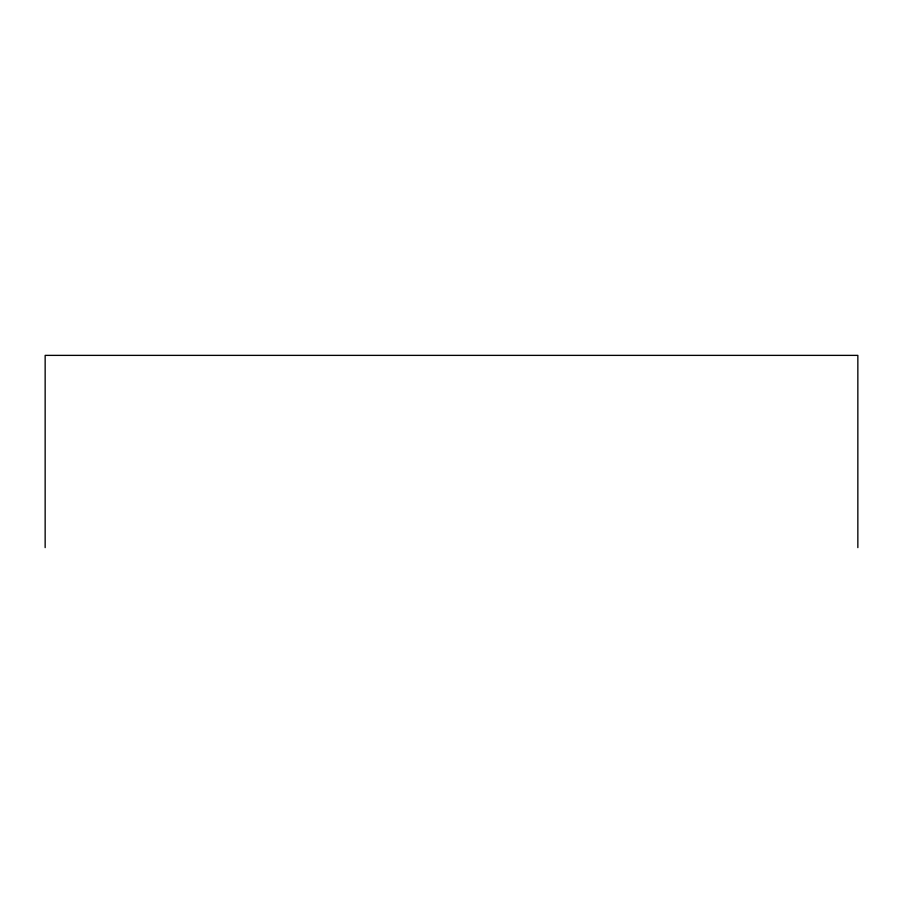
<?xml version="1.0" encoding="UTF-8"?>
<svg xmlns="http://www.w3.org/2000/svg" width="903" height="903" viewBox="0 0 903 903"><rect width="100%" height="100%" fill="white"/><g stroke="black" fill="none" stroke-linecap="round" stroke-linejoin="round"><path stroke-width="1.35" d="M857.85 547.624L857.85 355.376L45.15 355.376L45.15 547.624"/></g></svg>
